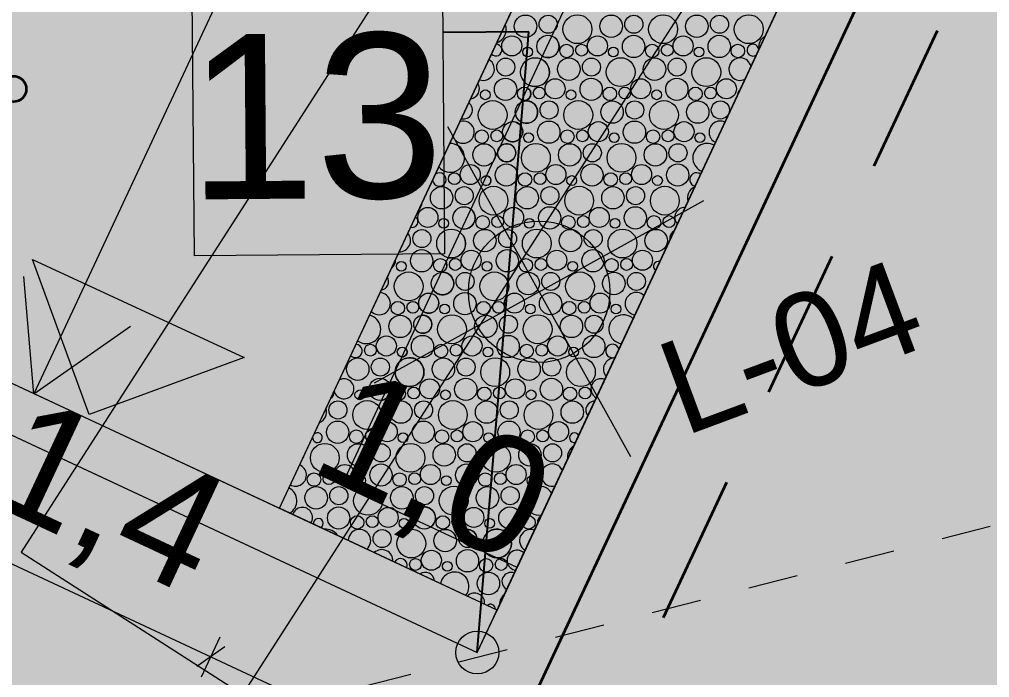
# Model space of a CAD drawing. Header units: millimetres. Extents: x 368386 to 861326, y -331222 to 250838.
# Drawn here: x 778476 to 782596, y -88526 to -85731 of the extents above; entities that cross this region are included whole.
import ezdxf

# ---------------------------------------------------------------- set-up
doc = ezdxf.new("R2010")
doc.units = ezdxf.units.MM
doc.header["$MEASUREMENT"] = 0
doc.linetypes.add('Dashed', pattern=[423.333333, 211.666667, -211.666667])
doc.linetypes.add('Long Dashed', pattern=[1058.333302, 634.99999, -423.333311])
doc.layers.add('_AR-välisvalgustid', color=7, linetype='Continuous')
for name, color, linetype, lineweight, true_color in [('_AR-välisvalgustid_Pen_No__3', 7, 'Continuous', 18, 0xff6600), ('New_       asendi fill_Pen_No__149', 7, 'Continuous', 25, 0x186722), ('New__AR-välisvalgustid_Pen_No__3', 7, 'Continuous', 18, 0xff6600), ('New__ASENDIPLAAN_Pen_No__102', 7, 'Continuous', 13, 0xcccccc)]:
    doc.layers.add(name, color=color, linetype=linetype, lineweight=lineweight, true_color=true_color)
for name, color, linetype, lineweight in [('_ASENDIPLAAN_Pen_No__1', 7, 'Continuous', 13), ('New_   _3D_Pen_No__101', 252, 'Continuous', 13), ('New_0_Pen_No__1', 7, 'Continuous', 13), ('New_0_Pen_No__21', 7, 'Continuous', 35), ('New__ASENDIPLAAN_Pen_No__1', 7, 'Continuous', 13), ('New__ASENDIPLAAN_Pen_No__101', 252, 'Continuous', 13), ('New__ASENDIPLAAN_Pen_No__19', 255, 'Continuous', 0), ('New__ASENDIPLAAN_Pen_No__20', 1, 'Continuous', 0), ('New__ASENDIPLAAN_Pen_No__6', 5, 'Continuous', 35), ('New_HALJASTUS#1_Pen_No__7', 7, 'Continuous', 35)]:
    doc.layers.add(name, color=color, linetype=linetype, lineweight=lineweight)
doc.styles.add('GENERATED_STYLE_1', font='')
doc.styles.get('GENERATED_STYLE_1').set_extended_font_data('Arial')
doc.dimstyles.new('GENERATED_STYLE__1', dxfattribs={"dimtxt": 500, "dimasz": 95, "dimexe": 0.18, "dimexo": 0.0625, "dimgap": 0, "dimtad": 1, "dimdec": 1, "dimlfac": 0.001, "dimzin": 0, "dimdsep": 46, "dimtxsty": 'GENERATED_STYLE_1', "dimblk": 'ARROWHEAD_2', "dimblk1": 'ARROWHEAD_2', "dimblk2": 'ARROWHEAD_2', "dimcen": 0.09, "dimse1": 1, "dimse2": 1, "dimclrd": 256, "dimclre": 256, "dimclrt": 256, "dimadec": 0, "dimazin": 0, "dimtfac": 1, "dimtdec": 4, "dimtmove": 0, "dimatfit": 3, "dimfxl": 0, "dimtolj": 1, "dimtzin": 0, "dimarcsym": 0})
doc.dimstyles.new('GENERATED_STYLE__7', dxfattribs={"dimtxt": 0.18, "dimasz": 364.8, "dimexe": 0.18, "dimexo": 0.0625, "dimgap": 0, "dimtad": 0, "dimtih": 1, "dimtoh": 1, "dimdec": 4, "dimzin": 0, "dimdsep": 46, "dimcen": 0.09, "dimadec": 0, "dimazin": 0, "dimtfac": 1, "dimtdec": 4, "dimtmove": 0, "dimatfit": 3, "dimldrblk": 'ARROWHEAD_1', "dimfxl": 0, "dimtolj": 1, "dimtzin": 0, "dimarcsym": 0})

# ---------------------------------------------------------------- blocks, each defined once
blk = doc.blocks.new('*X5')
at = {"layer": 'New__ASENDIPLAAN_Pen_No__19', "color": 255, "linetype": 'Continuous', "lineweight": 0}
for centre, radius in [((780625.5, -85760.6), 47.7), ((780721.6, -85751.8), 38.4), ((780845.7, -85773), 61.2), ((780989.2, -85760.6), 47.7), ((781085.3, -85751.8), 38.4), ((781209.4, -85773), 61.2), ((781352.9, -85760.6), 47.7), ((781449, -85751.8), 38.4), ((781573.1, -85773), 61.2), ((780567.1, -85844), 42.6), ((780720.5, -85846.1), 47.3), ((780930.8, -85844), 42.6), ((781084.2, -85846.1), 47.3), ((781294.5, -85844), 42.6), ((781447.9, -85846.1), 47.3), ((780799.6, -85865.2), 28.6), ((780863.4, -85861.7), 25.1), ((781163.3, -85865.2), 28.6), ((781227.1, -85861.7), 25.1), ((781527, -85865.2), 28.6), ((780634.4, -85869.4), 20.7), ((780998.1, -85869.4), 20.7), ((781361.8, -85869.4), 20.7), ((780541.6, -85933.8), 38.4), ((780665.7, -85955), 61.2), ((780809.2, -85942.6), 47.7), ((780905.3, -85933.8), 38.4), ((781029.4, -85955), 61.2), ((781172.9, -85942.6), 47.7), ((781269, -85933.8), 38.4), ((781393.1, -85955), 61.2), ((780540.5, -86028.1), 47.3), ((780750.8, -86026), 42.6), ((780904.2, -86028.1), 47.3), ((781114.5, -86026), 42.6), ((781267.9, -86028.1), 47.3), ((781478.2, -86026), 42.6), ((780454.4, -86051.4), 20.7), ((780619.6, -86047.2), 28.6), ((780683.4, -86043.7), 25.1), ((780818.1, -86051.4), 20.7), ((780983.3, -86047.2), 28.6), ((781047.1, -86043.7), 25.1), ((781181.8, -86051.4), 20.7), ((781347, -86047.2), 28.6), ((781410.8, -86043.7), 25.1), ((780485.7, -86137), 61.2), ((780629.2, -86124.6), 47.7), ((780725.3, -86115.8), 38.4), ((780849.4, -86137), 61.2), ((780992.9, -86124.6), 47.7), ((781089, -86115.8), 38.4), ((781213.1, -86137), 61.2), ((781356.6, -86124.6), 47.7), ((781452.7, -86115.8), 38.4), ((780570.8, -86208), 42.6), ((780724.2, -86210.1), 47.3), ((780934.5, -86208), 42.6), ((781087.9, -86210.1), 47.3), ((781298.2, -86208), 42.6), ((780439.6, -86229.2), 28.6), ((780503.4, -86225.7), 25.1), ((780638.1, -86233.4), 20.7), ((780803.3, -86229.2), 28.6), ((780867.1, -86225.7), 25.1), ((781001.8, -86233.4), 20.7), ((781167, -86229.2), 28.6), ((781230.8, -86225.7), 25.1), ((781365.6, -86233.4), 20.7), ((780449.2, -86306.6), 47.7), ((780545.3, -86297.8), 38.4), ((780669.4, -86319), 61.2), ((780812.9, -86306.6), 47.7), ((780909, -86297.8), 38.4), ((781033.1, -86319), 61.2), ((781176.6, -86306.6), 47.7), ((781272.7, -86297.8), 38.4), ((780323.4, -86407.7), 25.1), ((780390.8, -86390), 42.6), ((780544.2, -86392.1), 47.3), ((780623.3, -86411.2), 28.6), ((780687.1, -86407.7), 25.1), ((780754.5, -86390), 42.6), ((780907.9, -86392.1), 47.3), ((780987, -86411.2), 28.6), ((781050.8, -86407.7), 25.1), ((781118.2, -86390), 42.6), ((781271.7, -86392.1), 47.3), ((780458.1, -86415.4), 20.7), ((780821.8, -86415.4), 20.7), ((781185.6, -86415.4), 20.7), ((780269.2, -86488.6), 47.7), ((780365.3, -86479.8), 38.4), ((780489.4, -86501), 61.2), ((780632.9, -86488.6), 47.7), ((780729, -86479.8), 38.4), ((780853.1, -86501), 61.2), ((780996.6, -86488.6), 47.7), ((781092.7, -86479.8), 38.4), ((781216.8, -86501), 61.2), ((780210.8, -86572), 42.6), ((780364.2, -86574.1), 47.3), ((780574.5, -86572), 42.6), ((780727.9, -86574.1), 47.3), ((780938.2, -86572), 42.6), ((781091.7, -86574.1), 47.3), ((780278.1, -86597.4), 20.7), ((780443.3, -86593.2), 28.6), ((780507.1, -86589.7), 25.1), ((780641.8, -86597.4), 20.7), ((780807, -86593.2), 28.6), ((780870.8, -86589.7), 25.1), ((781005.6, -86597.4), 20.7), ((781170.7, -86593.2), 28.6), ((781234.5, -86589.7), 25.1), ((780185.3, -86661.8), 38.4), ((780309.4, -86683), 61.2), ((780452.9, -86670.6), 47.7), ((780549, -86661.8), 38.4), ((780673.1, -86683), 61.2), ((780816.6, -86670.6), 47.7), ((780912.7, -86661.8), 38.4), ((781036.8, -86683), 61.2), ((781180.3, -86670.6), 47.7), ((780184.2, -86756.1), 47.3), ((780394.5, -86753.9), 42.6), ((780547.9, -86756.1), 47.3), ((780758.2, -86753.9), 42.6), ((780911.7, -86756.1), 47.3), ((781121.9, -86753.9), 42.6), ((780263.3, -86775.2), 28.6), ((780327.1, -86771.7), 25.1), ((780627, -86775.2), 28.6), ((780690.8, -86771.7), 25.1), ((780990.7, -86775.2), 28.6), ((781054.5, -86771.7), 25.1), ((780098.1, -86779.4), 20.7), ((780461.8, -86779.4), 20.7), ((780825.6, -86779.4), 20.7), ((780129.4, -86865), 61.2), ((780272.9, -86852.6), 47.7), ((780369, -86843.8), 38.4), ((780493.1, -86865), 61.2), ((780636.6, -86852.6), 47.7), ((780732.7, -86843.8), 38.4), ((780856.8, -86865), 61.2), ((781000.3, -86852.6), 47.7), ((781096.4, -86843.8), 38.4), ((780214.5, -86935.9), 42.6), ((780367.9, -86938.1), 47.3), ((780578.2, -86935.9), 42.6), ((780731.7, -86938.1), 47.3), ((780941.9, -86935.9), 42.6), ((780083.3, -86957.2), 28.6), ((780147.1, -86953.7), 25.1), ((780281.8, -86961.4), 20.7), ((780447, -86957.2), 28.6), ((780510.8, -86953.7), 25.1), ((780645.6, -86961.4), 20.7), ((780810.7, -86957.2), 28.6), ((780874.5, -86953.7), 25.1), ((781009.3, -86961.4), 20.7), ((780092.9, -87034.6), 47.7), ((780189, -87025.7), 38.4), ((780313.1, -87047), 61.2), ((780456.6, -87034.6), 47.7), ((780552.7, -87025.7), 38.4), ((780676.8, -87047), 61.2), ((780820.3, -87034.6), 47.7), ((780916.4, -87025.7), 38.4), ((780034.5, -87117.9), 42.6), ((780187.9, -87120.1), 47.3), ((780398.2, -87117.9), 42.6), ((780551.7, -87120.1), 47.3), ((780761.9, -87117.9), 42.6), ((780915.4, -87120.1), 47.3), ((779967.1, -87135.7), 25.1), ((780101.8, -87143.4), 20.7), ((780267, -87139.2), 28.6), ((780330.8, -87135.7), 25.1), ((780465.6, -87143.4), 20.7), ((780630.7, -87139.2), 28.6), ((780694.5, -87135.7), 25.1), ((780829.3, -87143.4), 20.7), ((779912.9, -87216.6), 47.7), ((780009, -87207.7), 38.4), ((780133.1, -87229), 61.2), ((780276.6, -87216.6), 47.7), ((780372.7, -87207.7), 38.4), ((780496.8, -87229), 61.2), ((780640.3, -87216.6), 47.7), ((780736.4, -87207.7), 38.4), ((780860.5, -87229), 61.2), ((780007.9, -87302.1), 47.3), ((780218.2, -87299.9), 42.6), ((780371.7, -87302.1), 47.3), ((780581.9, -87299.9), 42.6), ((780735.4, -87302.1), 47.3), ((779921.8, -87325.4), 20.7), ((780087, -87321.2), 28.6), ((780150.8, -87317.7), 25.1), ((780285.6, -87325.4), 20.7), ((780450.7, -87321.2), 28.6), ((780514.5, -87317.7), 25.1), ((780649.3, -87325.4), 20.7), ((780814.4, -87321.2), 28.6), ((780878.2, -87317.7), 25.1), ((779829, -87389.7), 38.4), ((779953.1, -87411), 61.2), ((780096.6, -87398.6), 47.7), ((780192.7, -87389.7), 38.4), ((780316.8, -87411), 61.2), ((780460.3, -87398.6), 47.7), ((780556.4, -87389.7), 38.4), ((780680.5, -87411), 61.2), ((780824.1, -87398.6), 47.7), ((779827.9, -87484.1), 47.3), ((780038.2, -87481.9), 42.6), ((780191.7, -87484.1), 47.3), ((780401.9, -87481.9), 42.6), ((780555.4, -87484.1), 47.3), ((780765.6, -87481.9), 42.6), ((779907, -87503.2), 28.6), ((779970.8, -87499.7), 25.1), ((780105.6, -87507.4), 20.7), ((780270.7, -87503.2), 28.6), ((780334.5, -87499.7), 25.1), ((780469.3, -87507.4), 20.7), ((780634.4, -87503.2), 28.6), ((780698.2, -87499.7), 25.1), ((779773.1, -87593), 61.2), ((779916.6, -87580.6), 47.7), ((780012.7, -87571.7), 38.4), ((780136.8, -87593), 61.2), ((780280.3, -87580.6), 47.7), ((780376.4, -87571.7), 38.4), ((780500.5, -87593), 61.2), ((780644.1, -87580.6), 47.7), ((780740.1, -87571.7), 38.4), ((780011.7, -87666.1), 47.3), ((780375.4, -87666.1), 47.3), ((779727, -87685.2), 28.6), ((779790.8, -87681.7), 25.1), ((779858.2, -87663.9), 42.6), ((780090.7, -87685.2), 28.6), ((780154.5, -87681.7), 25.1), ((780221.9, -87663.9), 42.6), ((780454.4, -87685.2), 28.6), ((780518.2, -87681.7), 25.1), ((780585.6, -87663.9), 42.6), ((779925.6, -87689.4), 20.7), ((780289.3, -87689.4), 20.7), ((780653, -87689.4), 20.7), ((779736.6, -87762.5), 47.7), ((779832.7, -87753.7), 38.4), ((779956.8, -87775), 61.2), ((780100.3, -87762.5), 47.7), ((780196.4, -87753.7), 38.4), ((780320.5, -87775), 61.2), ((780464.1, -87762.5), 47.7), ((780560.1, -87753.7), 38.4), ((779831.7, -87848.1), 47.3), ((780041.9, -87845.9), 42.6), ((780195.4, -87848.1), 47.3), ((780405.6, -87845.9), 42.6), ((780559.1, -87848.1), 47.3), ((779910.7, -87867.2), 28.6), ((779974.5, -87863.7), 25.1), ((780109.3, -87871.3), 20.7), ((780274.4, -87867.2), 28.6), ((780338.2, -87863.7), 25.1), ((780473, -87871.3), 20.7), ((780638.1, -87867.2), 28.6), ((780016.4, -87935.7), 38.4), ((780140.5, -87957), 61.2), ((780284.1, -87944.5), 47.7), ((780380.1, -87935.7), 38.4), ((780504.2, -87957), 61.2), ((780225.6, -88027.9), 42.6), ((780379.1, -88030.1), 47.3), ((780158.2, -88045.7), 25.1), ((780458.1, -88049.2), 28.6), ((780521.9, -88045.7), 25.1), ((780293, -88053.3), 20.7), ((780467.8, -88126.5), 47.7)]:
    blk.add_circle(centre, radius, dxfattribs=at)
for centre, radius, start, end in [((780482, -85773), 61.2, 290.2283, 19.7117), ((781658.2, -85844), 42.6, 112.9658, 196.9774), ((780499.7, -85861.7), 25.1, 221.2339, 88.7061), ((781590.8, -85861.7), 25.1, 3.9866, 305.9566), ((780445.5, -85942.6), 47.7, 250.6983, 59.2417), ((781536.6, -85942.6), 47.7, 14.5232, 295.42), ((780387.1, -86026), 42.6, 276.8242, 33.1159), ((781545.6, -86051.4), 20.7, 121.8658, 188.0774), ((780361.6, -86115.8), 38.4, 256.3554, 53.5847), ((780360.5, -86210.1), 47.3, 203.3387, 106.6014), ((781451.7, -86210.1), 47.3, 64.2441, 245.6991), ((780305.7, -86319), 61.2, 217.9713, 91.9687), ((781396.8, -86319), 61.2, 60.9957, 248.9475), ((780259.6, -86411.2), 28.6, 183.8731, 126.067), ((781350.7, -86411.2), 28.6, 50.781, 259.1622), ((781360.3, -86488.6), 47.7, 111.2339, 198.7093), ((780125.7, -86501), 61.2, 317.241, 352.699), ((781301.9, -86572), 42.6, 88.1823, 221.7609), ((780143.4, -86589.7), 25.1, 255.8534, 54.0867), ((781276.4, -86661.8), 38.4, 120.5857, 189.3574), ((780089.2, -86670.6), 47.7, 269.2132, 40.7269), ((780030.8, -86753.9), 42.6, 306.158, 3.7821), ((781189.3, -86779.4), 20.7, 71.8349, 238.1083), ((780005.3, -86843.8), 38.4, 280.7006, 29.2395), ((780004.2, -86938.1), 47.3, 224.4259, 85.5142), ((781095.4, -86938.1), 47.3, 45.9109, 264.0322), ((779949.4, -87047), 61.2, 232.7451, 77.195), ((781040.5, -87047), 61.2, 46.7968, 263.1463), ((779903.3, -87139.2), 28.6, 224.066, 85.8741), ((780994.4, -87139.2), 28.6, 15.1044, 294.8388), ((781004.1, -87216.6), 47.7, 89.2552, 220.688), ((779854.5, -87299.9), 42.6, 191.9692, 117.9709), ((780945.6, -87299.9), 42.6, 67.5593, 242.3838), ((779787.1, -87317.7), 25.1, 296.2438, 13.6963), ((780920.1, -87389.7), 38.4, 90.9551, 218.9881), ((779732.9, -87398.6), 47.7, 291.1409, 18.7992), ((779741.8, -87507.4), 20.7, 172.7326, 137.2075), ((780833, -87507.4), 20.7, 28.1976, 281.7456), ((780864.2, -87593), 61.2, 123.4112, 186.532), ((779649, -87571.7), 38.4, 321.0283, 348.9118), ((780739.1, -87666.1), 47.3, 25.1469, 284.7962), ((779647.9, -87666.1), 47.3, 242.8196, 67.1204), ((779593.1, -87775), 61.2, 300.4824, 63.224), ((780684.2, -87775), 61.2, 31.2956, 278.6475), ((779678.2, -87845.9), 42.6, 326.3088, 163.6313), ((779745.6, -87871.3), 20.7, 299.903, 190.037), ((780701.9, -87863.7), 25.1, 116.4877, 193.4555), ((779776.8, -87957), 61.2, 34.0592, 95.8808), ((779920.3, -87944.5), 47.7, 310.8302, 179.1099), ((780647.8, -87944.5), 47.7, 70.7104, 239.2328), ((780015.4, -88030.1), 47.3, 357.0721, 132.8679), ((780589.3, -88027.9), 42.6, 47.2847, 262.6584), ((780094.4, -88049.2), 28.6, 338.3326, 151.6074), ((780200.1, -88117.7), 38.4, 4.7456, 125.1944), ((780324.2, -88139), 61.2, 321.5717, 168.3684), ((780563.8, -88117.7), 38.4, 67.8933, 242.0499), ((780409.3, -88209.9), 42.6, 354.2763, 135.6638), ((780562.8, -88212.1), 47.3, 124.9294, 185.0138), ((780476.7, -88235.3), 20.7, 359.5389, 130.4012)]:
    blk.add_arc(centre, radius, start, end, dxfattribs=at)
blk = doc.blocks.new('*X6')
at = {"layer": 'New__ASENDIPLAAN_Pen_No__102', "color": 254, "linetype": 'Continuous', "lineweight": 13, "true_color": 0xcccccc}
for centre, radius in [((780845.7, -85773), 61.2), ((780989.2, -85760.6), 47.7), ((781085.3, -85751.8), 38.4), ((781209.4, -85773), 61.2), ((781352.9, -85760.6), 47.7), ((781449, -85751.8), 38.4), ((781573.1, -85773), 61.2), ((780930.8, -85844), 42.6), ((781084.2, -85846.1), 47.3), ((781294.5, -85844), 42.6), ((781447.9, -85846.1), 47.3), ((780799.6, -85865.2), 28.6), ((780863.4, -85861.7), 25.1), ((781163.3, -85865.2), 28.6), ((781227.1, -85861.7), 25.1), ((781527, -85865.2), 28.6), ((780998.1, -85869.4), 20.7), ((781361.8, -85869.4), 20.7), ((780809.2, -85942.6), 47.7), ((780905.3, -85933.8), 38.4), ((781029.4, -85955), 61.2), ((781172.9, -85942.6), 47.7), ((781269, -85933.8), 38.4), ((781393.1, -85955), 61.2), ((780750.8, -86026), 42.6), ((780904.2, -86028.1), 47.3), ((781114.5, -86026), 42.6), ((781267.9, -86028.1), 47.3), ((781478.2, -86026), 42.6), ((780683.4, -86043.7), 25.1), ((780818.1, -86051.4), 20.7), ((780983.3, -86047.2), 28.6), ((781047.1, -86043.7), 25.1), ((781181.8, -86051.4), 20.7), ((781347, -86047.2), 28.6), ((781410.8, -86043.7), 25.1), ((780725.3, -86115.8), 38.4), ((780849.4, -86137), 61.2), ((780992.9, -86124.6), 47.7), ((781089, -86115.8), 38.4), ((781213.1, -86137), 61.2), ((781356.6, -86124.6), 47.7), ((781452.7, -86115.8), 38.4), ((780724.2, -86210.1), 47.3), ((780934.5, -86208), 42.6), ((781087.9, -86210.1), 47.3), ((781298.2, -86208), 42.6), ((780638.1, -86233.4), 20.7), ((780803.3, -86229.2), 28.6), ((780867.1, -86225.7), 25.1), ((781001.8, -86233.4), 20.7), ((781167, -86229.2), 28.6), ((781230.8, -86225.7), 25.1), ((781365.6, -86233.4), 20.7), ((780669.4, -86319), 61.2), ((780812.9, -86306.6), 47.7), ((780909, -86297.8), 38.4), ((781033.1, -86319), 61.2), ((781176.6, -86306.6), 47.7), ((781272.7, -86297.8), 38.4), ((780544.2, -86392.1), 47.3), ((780623.3, -86411.2), 28.6), ((780687.1, -86407.7), 25.1), ((780754.5, -86390), 42.6), ((780907.9, -86392.1), 47.3), ((780987, -86411.2), 28.6), ((781050.8, -86407.7), 25.1), ((781118.2, -86390), 42.6), ((781271.7, -86392.1), 47.3), ((780821.8, -86415.4), 20.7), ((781185.6, -86415.4), 20.7), ((780489.4, -86501), 61.2), ((780632.9, -86488.6), 47.7), ((780729, -86479.8), 38.4), ((780853.1, -86501), 61.2), ((780996.6, -86488.6), 47.7), ((781092.7, -86479.8), 38.4), ((781216.8, -86501), 61.2), ((780574.5, -86572), 42.6), ((780727.9, -86574.1), 47.3), ((780938.2, -86572), 42.6), ((781091.7, -86574.1), 47.3), ((780443.3, -86593.2), 28.6), ((780507.1, -86589.7), 25.1), ((780641.8, -86597.4), 20.7), ((780807, -86593.2), 28.6), ((780870.8, -86589.7), 25.1), ((781005.6, -86597.4), 20.7), ((781170.7, -86593.2), 28.6), ((781234.5, -86589.7), 25.1), ((780452.9, -86670.6), 47.7), ((780549, -86661.8), 38.4), ((780673.1, -86683), 61.2), ((780816.6, -86670.6), 47.7), ((780912.7, -86661.8), 38.4), ((781036.8, -86683), 61.2), ((781180.3, -86670.6), 47.7), ((780394.5, -86753.9), 42.6), ((780547.9, -86756.1), 47.3), ((780758.2, -86753.9), 42.6), ((780911.7, -86756.1), 47.3), ((781121.9, -86753.9), 42.6), ((780327.1, -86771.7), 25.1), ((780627, -86775.2), 28.6), ((780690.8, -86771.7), 25.1), ((780990.7, -86775.2), 28.6), ((781054.5, -86771.7), 25.1), ((780461.8, -86779.4), 20.7), ((780825.6, -86779.4), 20.7), ((780369, -86843.8), 38.4), ((780493.1, -86865), 61.2), ((780636.6, -86852.6), 47.7), ((780732.7, -86843.8), 38.4), ((780856.8, -86865), 61.2), ((781000.3, -86852.6), 47.7), ((781096.4, -86843.8), 38.4), ((780367.9, -86938.1), 47.3), ((780578.2, -86935.9), 42.6), ((780731.7, -86938.1), 47.3), ((780941.9, -86935.9), 42.6), ((780281.8, -86961.4), 20.7), ((780447, -86957.2), 28.6), ((780510.8, -86953.7), 25.1), ((780645.6, -86961.4), 20.7), ((780810.7, -86957.2), 28.6), ((780874.5, -86953.7), 25.1), ((781009.3, -86961.4), 20.7), ((780313.1, -87047), 61.2), ((780456.6, -87034.6), 47.7), ((780552.7, -87025.7), 38.4), ((780676.8, -87047), 61.2), ((780820.3, -87034.6), 47.7), ((780916.4, -87025.7), 38.4), ((780187.9, -87120.1), 47.3), ((780398.2, -87117.9), 42.6), ((780551.7, -87120.1), 47.3), ((780761.9, -87117.9), 42.6), ((780915.4, -87120.1), 47.3), ((780267, -87139.2), 28.6), ((780330.8, -87135.7), 25.1), ((780465.6, -87143.4), 20.7), ((780630.7, -87139.2), 28.6), ((780694.5, -87135.7), 25.1), ((780829.3, -87143.4), 20.7), ((780276.6, -87216.6), 47.7), ((780372.7, -87207.7), 38.4), ((780496.8, -87229), 61.2), ((780640.3, -87216.6), 47.7), ((780736.4, -87207.7), 38.4), ((780860.5, -87229), 61.2), ((780218.2, -87299.9), 42.6), ((780371.7, -87302.1), 47.3), ((780581.9, -87299.9), 42.6), ((780735.4, -87302.1), 47.3), ((780087, -87321.2), 28.6), ((780150.8, -87317.7), 25.1), ((780285.6, -87325.4), 20.7), ((780450.7, -87321.2), 28.6), ((780514.5, -87317.7), 25.1), ((780649.3, -87325.4), 20.7), ((780814.4, -87321.2), 28.6), ((780878.2, -87317.7), 25.1), ((780096.6, -87398.6), 47.7), ((780192.7, -87389.7), 38.4), ((780316.8, -87411), 61.2), ((780460.3, -87398.6), 47.7), ((780556.4, -87389.7), 38.4), ((780680.5, -87411), 61.2), ((780824.1, -87398.6), 47.7), ((780038.2, -87481.9), 42.6), ((780191.7, -87484.1), 47.3), ((780401.9, -87481.9), 42.6), ((780555.4, -87484.1), 47.3), ((780765.6, -87481.9), 42.6), ((780105.6, -87507.4), 20.7), ((780270.7, -87503.2), 28.6), ((780334.5, -87499.7), 25.1), ((780469.3, -87507.4), 20.7), ((780634.4, -87503.2), 28.6), ((780698.2, -87499.7), 25.1), ((780012.7, -87571.7), 38.4), ((780136.8, -87593), 61.2), ((780280.3, -87580.6), 47.7), ((780376.4, -87571.7), 38.4), ((780500.5, -87593), 61.2), ((780644.1, -87580.6), 47.7), ((780740.1, -87571.7), 38.4), ((780011.7, -87666.1), 47.3), ((780375.4, -87666.1), 47.3), ((780090.7, -87685.2), 28.6), ((780154.5, -87681.7), 25.1), ((780221.9, -87663.9), 42.6), ((780454.4, -87685.2), 28.6), ((780518.2, -87681.7), 25.1), ((780585.6, -87663.9), 42.6), ((779925.6, -87689.4), 20.7), ((780289.3, -87689.4), 20.7), ((780653, -87689.4), 20.7), ((780100.3, -87762.5), 47.7), ((780196.4, -87753.7), 38.4), ((780320.5, -87775), 61.2), ((780464.1, -87762.5), 47.7), ((780560.1, -87753.7), 38.4), ((780405.6, -87845.9), 42.6), ((780559.1, -87848.1), 47.3), ((780274.4, -87867.2), 28.6), ((780338.2, -87863.7), 25.1), ((780473, -87871.3), 20.7), ((780638.1, -87867.2), 28.6)]:
    blk.add_circle(centre, radius, dxfattribs=at)
for centre, radius, start, end in [((780721.6, -85751.8), 38.4, 312.2642, 357.6758), ((780720.5, -85846.1), 47.3, 240.5842, 69.3559), ((781658.2, -85844), 42.6, 112.9658, 196.9774), ((781590.8, -85861.7), 25.1, 3.9866, 305.9566), ((780665.7, -85955), 61.2, 244.9911, 64.949), ((781536.6, -85942.6), 47.7, 14.5232, 295.42), ((780619.6, -86047.2), 28.6, 250.558, 59.382), ((781545.6, -86051.4), 20.7, 121.8658, 188.0774), ((780629.2, -86124.6), 47.7, 190.7659, 119.1741), ((780570.8, -86208), 42.6, 215.399, 94.5411), ((781451.7, -86210.1), 47.3, 64.2441, 245.6991), ((780545.3, -86297.8), 38.4, 175.6479, 134.2921), ((781396.8, -86319), 61.2, 60.9957, 248.9475), ((780449.2, -86306.6), 47.7, 328.4743, 341.4657), ((781350.7, -86411.2), 28.6, 50.781, 259.1622), ((780458.1, -86415.4), 20.7, 226.0438, 83.8963), ((781360.3, -86488.6), 47.7, 111.2339, 198.7093), ((780364.2, -86574.1), 47.3, 258.6757, 51.2644), ((781301.9, -86572), 42.6, 88.1823, 221.7609), ((781276.4, -86661.8), 38.4, 120.5857, 189.3574), ((780309.4, -86683), 61.2, 259.0093, 50.9308), ((780263.3, -86775.2), 28.6, 282.9953, 26.9448), ((781189.3, -86779.4), 20.7, 71.8349, 238.1083), ((780272.9, -86852.6), 47.7, 214.9497, 94.9904), ((780214.5, -86935.9), 42.6, 236.6296, 73.3105), ((781095.4, -86938.1), 47.3, 45.9109, 264.0322), ((780189, -87025.7), 38.4, 211.6707, 98.2694), ((781040.5, -87047), 61.2, 46.7968, 263.1463), ((780994.4, -87139.2), 28.6, 15.1044, 294.8388), ((780101.8, -87143.4), 20.7, 268.0956, 41.8445), ((780133.1, -87229), 61.2, 177.7985, 132.1416), ((781004.1, -87216.6), 47.7, 89.2552, 220.688), ((780007.9, -87302.1), 47.3, 278.3604, 31.5797), ((780945.6, -87299.9), 42.6, 67.5593, 242.3838), ((780920.1, -87389.7), 38.4, 90.9551, 218.9881), ((779953.1, -87411), 61.2, 273.9698, 35.9702), ((779970.8, -87499.7), 25.1, 172.6074, 137.3326), ((780833, -87507.4), 20.7, 28.1976, 281.7456), ((779916.6, -87580.6), 47.7, 234.0459, 75.8941), ((780864.2, -87593), 61.2, 123.4112, 186.532), ((780739.1, -87666.1), 47.3, 25.1469, 284.7962), ((779858.2, -87663.9), 42.6, 256.7054, 53.2347), ((779956.8, -87775), 61.2, 345.7582, 144.1819), ((780684.2, -87775), 61.2, 31.2956, 278.6475), ((780041.9, -87845.9), 42.6, 43.9134, 86.0267), ((780195.4, -87848.1), 47.3, 305.5195, 184.4206), ((780701.9, -87863.7), 25.1, 116.4877, 193.4555), ((780284.1, -87944.5), 47.7, 8.8703, 121.0697), ((780380.1, -87935.7), 38.4, 299.9451, 189.995), ((780504.2, -87957), 61.2, 270.48, 219.4601), ((780647.8, -87944.5), 47.7, 70.7104, 239.2328), ((780589.3, -88027.9), 42.6, 47.2847, 194.342), ((780521.9, -88045.7), 25.1, 19.4789, 110.4612)]:
    blk.add_arc(centre, radius, start, end, dxfattribs=at)
blk = doc.blocks.new('*D9')
at = {"layer": '_AR-välisvalgustid_Pen_No__3', "color": 30, "linetype": 'Continuous', "lineweight": 18, "true_color": 0xff6600}
for p, q in [((777130.8, -87430), (778036.8, -87852.9)), ((777997.2, -87937.8), (778076.5, -87767.9)), ((778096, -87811.5), (777977.7, -87894.3)), ((778036.8, -87852.9), (779288.9, -88437.3)), ((779249.2, -88522.3), (779328.5, -88352.4)), ((779348, -88395.9), (779229.8, -88478.7)), ((779288.9, -88437.3), (780211.4, -88867.9))]:
    blk.add_line(p, q, dxfattribs=at)
at = {"layer": '_AR-välisvalgustid_Pen_No__3', "color": 30, "lineweight": 18, "true_color": 0xff6600, "insert": (778274.3, -87853.4), "char_height": 500, "attachment_point": 7, "rotation": 334.9778, "style": 'GENERATED_STYLE_1'}
blk.add_mtext('\\A1;{\\pql;\\fArial|b0|i0|c0|p34;1,4}', dxfattribs=at)
blk = doc.blocks.new('ARROWHEAD_2')
at = {"color": 0, "linetype": 'Continuous', "lineweight": 0}
for p, q in [((-0.378, -0.655), (0.378, 0.655)), ((0, 0), (-1, 0))]:
    blk.add_line(p, q, dxfattribs=at)
blk = doc.blocks.new('*D10')
at = {"layer": '_AR-välisvalgustid_Pen_No__3', "color": 30, "linetype": 'Continuous', "lineweight": 18, "true_color": 0xff6600}
for p, q in [((779348, -88395.9), (779229.8, -88478.7)), ((779288.9, -88437.3), (780211.4, -88867.9)), ((780171.8, -88952.9), (780251.1, -88783)), ((780270.5, -88826.6), (780152.3, -88909.3))]:
    blk.add_line(p, q, dxfattribs=at)
at = {"layer": '_AR-välisvalgustid_Pen_No__3', "color": 30, "lineweight": 18, "true_color": 0xff6600, "insert": (779657.7, -87726.6), "char_height": 500, "attachment_point": 7, "rotation": 334.9778, "style": 'GENERATED_STYLE_1'}
blk.add_mtext('\\A1;{\\pql;\\fArial|b0|i0|c0|p34;1,0}', dxfattribs=at)
blk = doc.blocks.new('*D11')
at = {"layer": '_AR-välisvalgustid_Pen_No__3', "color": 30, "linetype": 'Continuous', "lineweight": 18, "true_color": 0xff6600}
for p, q in [((779288.9, -88437.3), (780211.4, -88867.9)), ((780171.8, -88952.9), (780251.1, -88783)), ((780270.5, -88826.6), (780152.3, -88909.3)), ((780211.4, -88867.9), (782822.1, -90086.5)), ((782782.4, -90171.5), (782861.7, -90001.6)), ((782881.2, -90045.2), (782762.9, -90127.9)), ((782822.1, -90086.5), (785574.5, -91371.3))]:
    blk.add_line(p, q, dxfattribs=at)
at = {"layer": '_AR-välisvalgustid_Pen_No__3', "color": 30, "lineweight": 18, "true_color": 0xff6600, "insert": (781128.2, -89185.5), "char_height": 500, "attachment_point": 7, "rotation": 334.9778, "style": 'GENERATED_STYLE_1'}
blk.add_mtext('\\A1;{\\pql;\\fArial|b0|i0|c0|p34;2,9}', dxfattribs=at)
blk = doc.blocks.new('*D15')
at = {"layer": '_AR-välisvalgustid_Pen_No__3', "color": 30, "linetype": 'Continuous', "lineweight": 18, "true_color": 0xff6600}
for p, q in [((787815.9, -87271.1), (786756.7, -89535.6)), ((786671.8, -89495.8), (786841.6, -89575.3)), ((786798, -89594.7), (786715.4, -89476.4)), ((786756.7, -89535.6), (786047.5, -91051.6)), ((786088.9, -91110.7), (786006.2, -90992.4)), ((785962.6, -91011.8), (786132.5, -91091.3)), ((786047.5, -91051.6), (785697.5, -91799.9))]:
    blk.add_line(p, q, dxfattribs=at)
at = {"layer": '_AR-välisvalgustid_Pen_No__3', "color": 30, "lineweight": 18, "true_color": 0xff6600, "insert": (786110.1, -90681.8), "char_height": 500, "attachment_point": 7, "rotation": 64.9314, "style": 'GENERATED_STYLE_1'}
blk.add_mtext('\\A1;{\\pql;\\fArial|b0|i0|c0|p34;1,7}', dxfattribs=at)
blk = doc.blocks.new('*D16')
at = {"layer": '_AR-välisvalgustid_Pen_No__3', "color": 30, "linetype": 'Continuous', "lineweight": 18, "true_color": 0xff6600}
for p, q in [((786088.9, -91110.7), (786006.2, -90992.4)), ((786047.5, -91051.6), (785697.5, -91799.9)), ((785612.6, -91760.2), (785782.4, -91839.7)), ((785738.8, -91859.1), (785656.2, -91740.8))]:
    blk.add_line(p, q, dxfattribs=at)
blk = doc.blocks.new('ARROWHEAD_1')
at = {"color": 0, "linetype": 'Continuous', "lineweight": 0}
blk.add_line((0, 0), (-1, 0), dxfattribs=at)
blk.add_circle((0, 0), 0.25, dxfattribs=at)

msp = doc.modelspace()

# ---------------------------------------------------------------- hatches: boundary and pattern name
at = {"layer": 'New_       asendi fill_Pen_No__149', "linetype": 'Continuous', "lineweight": 0, "true_color": 0x061908}
h = msp.add_hatch(color=98, dxfattribs=at)
h.paths.add_polyline_path([(802345.63, -38322.05), (677945.63, -100972.05), (697685.63, -113562.05), (725141.88, -157386.04), (747105.63, -214022.05), (773035.63, -233162.05), (849485.63, -225922.05), (847735.63, -145332.05)])
h.paths.add_polyline_path([(757638.71, -147399.28, -0.0006564), (757597.25, -147430.15)], flags=0)
h.paths.add_polyline_path([(781623.18, -112523.26, 0.0599556), (781750.4, -112778.31, 0.7851663), (783932.82, -111999.14, 0.0599556), (783869.75, -111721.19, 1)], flags=0)
at = {"layer": 'New__ASENDIPLAAN_Pen_No__101', "linetype": 'Continuous', "lineweight": 13}
msp.add_hatch(color=252, dxfattribs=at).paths.add_polyline_path([(782493.76, -83979.64), (787931.25, -86523.11), (785188.97, -92408.37), (777921.34, -89014.63), (777960.76, -88927.06), (776705.75, -88340.01), (777340.27, -86981.21), (780420.72, -88419.51)])
at = {"layer": 'New__ASENDIPLAAN_Pen_No__20', "linetype": 'Continuous', "lineweight": 0, "true_color": 0xd91a1a}
msp.add_hatch(color=22, dxfattribs=at).paths.add_polyline_path([(779431.22, -87167.55), (778772.68, -87408.66), (778531.58, -86750.12)])

# ---------------------------------------------------------------- linework, layer by layer
at = {"layer": '_ASENDIPLAAN_Pen_No__1', "color": 7, "linetype": 'Continuous', "lineweight": 13, "flags": 128}
msp.add_lwpolyline([(779210.54, -85635.75), (780272.92, -85627.2), (780281.77, -86727.17), (779219.39, -86735.72)], close=True, dxfattribs=at)
at = {"layer": 'New_   _3D_Pen_No__101', "color": 252, "linetype": 'Continuous', "lineweight": 13, "flags": 128}
msp.add_lwpolyline([(779425.28, -88597.84), (781749.57, -84980.14), (781919.62, -85089.4), (782135.83, -84752.87), (781024.72, -84039), (778484.22, -87993.23)], close=True, dxfattribs=at)
at = {"layer": 'New_0_Pen_No__1', "color": 7, "linetype": 'Continuous', "lineweight": 13}
for p, q in [((780526.81, -83062.12), (778538.27, -87320.73)), ((778538.27, -87320.73), (778494.96, -86822.61)), ((778538.27, -87320.73), (778948, -87034.15))]:
    msp.add_line(p, q, dxfattribs=at)
at = {"layer": 'New_0_Pen_No__1', "color": 7, "linetype": 'Continuous', "lineweight": 13, "flags": 128}
for points in [[(779580.1, -87807.2), (780574.37, -85677.9), (778490.71, -84704.95), (777496.45, -86834.25)], [(777412.15, -87014.77), (780420.69, -88419.59), (780504.98, -88239.07), (777496.45, -86834.25)]]:
    msp.add_lwpolyline(points, close=True, dxfattribs=at)
at = {"layer": 'New_0_Pen_No__21', "color": 7, "linetype": 'Continuous', "lineweight": 35}
msp.add_line((782606.67, -84447.16), (780132.83, -89735.79), dxfattribs=at)
at = {"layer": 'New__AR-välisvalgustid_Pen_No__3', "color": 30, "linetype": 'Continuous', "lineweight": 18, "true_color": 0xff6600}
for q in [(780295.38, -86187.8), (781382.89, -86499.74), (779983.44, -87275.32), (781070.96, -87587.26)]:
    msp.add_line((780683.17, -86887.53), q, dxfattribs=at)
msp.add_circle((780683.17, -86887.53), 300, dxfattribs=at)
at = {"layer": 'New__ASENDIPLAAN_Pen_No__1', "color": 7, "linetype": 'Dashed', "lineweight": 13}
msp.add_line((787931.25, -86523.11), (777888.99, -89086.51), dxfattribs=at)
at = {"layer": 'New__ASENDIPLAAN_Pen_No__1', "color": 7, "linetype": 'Continuous', "lineweight": 13, "flags": 128}
for points in [[(779580.1, -87807.2), (781568.63, -83548.59), (782493.76, -83979.64), (780504.98, -88239.07)], [(779845.94, -87710.6), (781665.3, -83814.28), (782409.15, -84160.86), (780589.6, -88057.85)], [(782493.76, -83979.64), (787931.25, -86523.11), (785188.97, -92408.37), (777921.34, -89014.63), (777960.76, -88927.06), (776705.75, -88340.01), (777340.27, -86981.21), (780420.72, -88419.51)], [(779431.22, -87167.55), (778772.68, -87408.66), (778531.58, -86750.12)]]:
    msp.add_lwpolyline(points, close=True, dxfattribs=at)
at = {"layer": 'New__ASENDIPLAAN_Pen_No__6', "color": 5, "linetype": 'Long Dashed', "lineweight": 35, "flags": 128}
msp.add_lwpolyline([(780763.36, -89230.41), (782926.17, -84596.93), (784884.75, -85511.16), (782721.94, -90144.64)], close=True, dxfattribs=at)
at = {"layer": 'New_HALJASTUS#1_Pen_No__7', "color": 7, "linetype": 'Continuous', "lineweight": 35}
msp.add_circle((778450.86, -86026.59), 55.01, dxfattribs=at)

# ---------------------------------------------------------------- block references
at = {"layer": 'New__ASENDIPLAAN_Pen_No__102', "color": 254, "linetype": 'Continuous', "lineweight": 13, "true_color": 0xcccccc}
msp.add_blockref('*X6', (0, 0), dxfattribs=at)
at = {"layer": 'New__ASENDIPLAAN_Pen_No__19', "color": 255, "linetype": 'Continuous', "lineweight": 0}
msp.add_blockref('*X5', (0, 0), dxfattribs=at)

# ---------------------------------------------------------------- texts
at = {"layer": '_ASENDIPLAAN_Pen_No__1', "color": 7, "linetype": 'Continuous', "lineweight": 13, "insert": (780274.2, -85787.19), "char_height": 700, "attachment_point": 3, "rotation": 0.46119, "style": 'GENERATED_STYLE_1'}
msp.add_mtext('\\A1;{\\pqr;\\fArial|b0|i0|c0|p34;1\\fArial|b0|i0|c0|p34;3}', dxfattribs=at)
at = {"layer": 'New__AR-välisvalgustid_Pen_No__3', "color": 30, "linetype": 'Continuous', "lineweight": 18, "true_color": 0xff6600, "insert": (781681.81, -86933.17), "char_height": 400, "attachment_point": 2, "rotation": 20.41197, "style": 'GENERATED_STYLE_1'}
msp.add_mtext('\\A1;{\\pqc;\\fArial|b0|i0|c0|p34;L-0\\fArial|b0|i0|c0|p34;4}', dxfattribs=at)

# ---------------------------------------------------------------- dimensions: what is measured, and where the dimension line sits
at = {"layer": '_AR-välisvalgustid', "color": 30, "linetype": 'Continuous', "lineweight": 18, "true_color": 0xff6600}
for base, p1, p2, angle, picture, middle, turn in [((780211.41, -88867.93), (779134.9, -88767.2), (780420.72, -88419.51), 334.9778, '*D10', (780179.22, -87694.15), 334.9778), ((779288.89, -88437.32), (777882.93, -88182.6), (779134.9, -88767.2), 334.9778, '*D9', (778795.85, -87820.93), 334.9778), ((786047.54, -91051.55), (783753.12, -88130.59), (780420.72, -88419.51), 244.93137, '*D15', (786078.05, -90160.3), 64.93137), ((782822.08, -90086.54), (780420.72, -88419.51), (782965.74, -89778.75), 334.9778, '*D11', (781649.74, -89153.06), 334.9778), ((785697.47, -91799.94), (780420.72, -88419.51), (782718.43, -90406.44), 244.93137, '*D16', (784914.38, -90995.9), 64.93137)]:
    dim = msp.add_linear_dim(base=base, p1=p1, p2=p2, angle=angle, dimstyle='GENERATED_STYLE__1', dxfattribs=at)
    dim.commit()
    dim.dimension.update_dxf_attribs({"geometry": picture, "text_midpoint": middle, "dimtype": 160, "text_rotation": turn})

# ---------------------------------------------------------------- leaders
at = {"layer": '_ASENDIPLAAN_Pen_No__1', "color": 7, "linetype": 'Continuous', "lineweight": 13, "annotation_type": 0, "has_hookline": 1, "hookline_direction": 1, "text_width": 935.9, "horizontal_direction": (0.999968, 0.008049, 0)}
msp.add_leader([(780420.72, -88419.51), (780638.99, -85784.26), (780274.2, -85787.19)], dimstyle='GENERATED_STYLE__7', dxfattribs=at)

doc.saveas('drawing.dxf')
